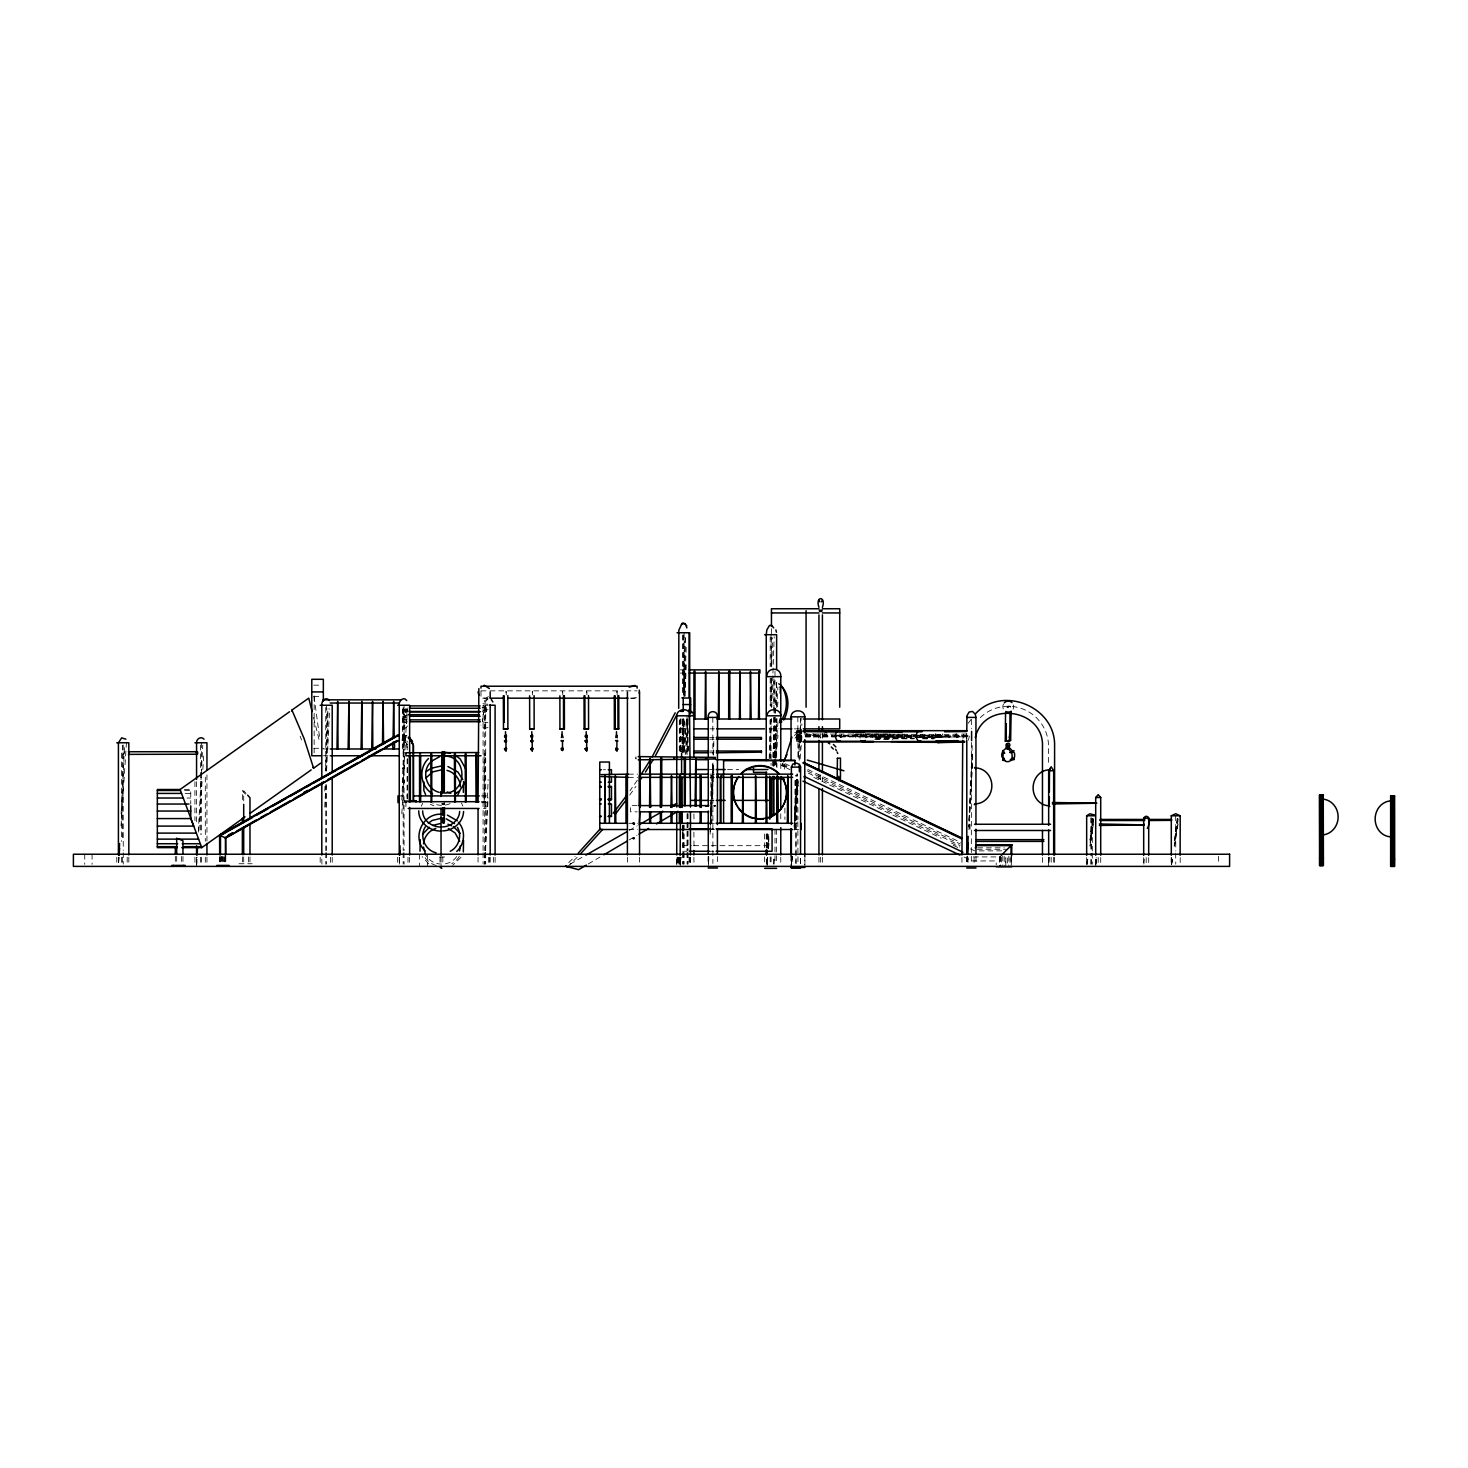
<?xml version="1.0" encoding="UTF-8"?>
<svg xmlns="http://www.w3.org/2000/svg" width="1468" height="1468" viewBox="0 0 1468 1468"><rect width="100%" height="100%" fill="white"/><g stroke="black" fill="none" stroke-linecap="round" stroke-linejoin="round"><path stroke-width="0.75" stroke-dasharray="5 3.75" d="M485.559 753.341L485.578 755.763L485.578 752.754M635.938 758.626L635.938 756.809M635.938 759.011L635.938 757.8M680.29 737.56C680.932 740.734 677.684 736 687.061 737.431M407.572 718.127C401.168 713.98 401.37 725.816 407.572 721.742M408.416 714.677C402.067 718.935 402.104 706.805 408.416 711.062M482.036 711.485C488.404 715.723 488.33 703.594 482.036 707.851M680.29 751.066C679.134 753.579 684.198 748.441 687.061 751.029M403.865 714.677L403.865 711.136M486.587 711.485L486.587 707.925M678.693 857.239L678.693 864.101L678.932 857.257M681.794 752.258L682.657 720.311M683.336 695.19L684.95 635.846M679.317 857.239L679.317 864.101L679.556 857.257M682.418 752.258L683.281 720.311M683.96 695.19L685.574 635.846M766.369 863.79L766.241 856.908M766.791 847.807L767.177 834.118M769.214 758.791L770.26 719.981M770.645 706.291L771.379 678.895M771.764 665.206L772.498 637.809M678.766 864.12L679.005 857.312M682.583 752.845L683.739 718.788M684.528 696.071L686.308 643.846M679.39 864.12L679.629 857.312M683.207 752.845L684.382 718.788M685.152 696.071L686.327 662.013M766.938 847.917L767.489 832.026M770.058 757.084L771.379 718.476M771.764 707.117L772.865 675.335M772.939 673.06L774.186 636.727M321.896 864.101L321.804 857.312M324.777 790.958L324.96 786.389M325.584 770.37L328.025 708.659M399.241 857.312L399.241 864.12L399.59 857.257M401.847 800.097L405.443 708.659M485.339 850.394L488.128 779.526M1048.666 866.395L1048.611 857.275M708.494 863.441L708.897 856.706M713.246 754.992L713.833 741.432M708.273 868.01L708.769 856.706M713.283 754.992L713.778 743.707M967.357 856.615L966.99 863.478L967.412 856.706M968.88 820.539L972.311 743.707M1049.07 857.239L1048.758 864.101L1049.106 857.312M324.758 807.015L325.786 786.444M326.575 770.461L329.639 708.787M399.351 864.12L399.681 857.257M401.847 813.859L404.911 752.185M405.021 749.891L407.058 708.787M485.504 850.412L488.11 797.876M118.89 857.257L118.541 864.101L119 857.385M121.11 813.822L124.633 745.23M196.565 866.395L197.024 857.257M198.308 832.099L201.134 777.233M201.244 774.957L202.767 745.23M710.108 831.549L713.595 763.176M767.525 857.257L767.048 866.395L767.599 857.312M768.003 848.119L768.847 832.117M772.315 765.856L776.939 679.042M1095.697 866.395L1096.174 857.477M710.145 834.099L713.797 768.571M968.917 829.585L972.568 764.039M768.828 836.888L768.241 848.321L768.847 839.054M773.599 757.415L775.985 718.825M776.59 707.466L777.912 687.042M1095.844 864.101L1096.247 857.257M872.341 737.468L871.515 735.193L870.707 737.468M921.262 737.468L920.436 735.193L919.61 737.468M936.712 737.468L935.887 735.193L915.867 735.193M121.037 825.842L126.597 740.239M196.712 864.138L197.134 857.385M198.896 830.356L202.254 778.535M202.841 769.526L203.703 756.002M935.795 733.523L934.933 737.321L966.715 736.679L937.942 737.064M862.964 736.863L941.061 737.193L940.621 734.532L860.376 734.055L859.973 736.734L938.107 737.358M677.482 857.349L676.73 866.395M767.195 864.12L767.636 857.349M773.764 764.7L776.737 719.485L776.627 767.562M773.673 766.168L774.131 759.323M774.278 757.048L776.829 718.311M777.581 706.934L778.04 700.089M790.922 856.028L791.05 867.441M791.38 868.01L792.133 856.651M794.06 827.126L797.252 779.416M1095.844 864.12L1096.302 857.33M680.161 866.395L680.913 857.349M773.819 764.7L776.829 719.485M865.992 738L865.661 733.945M838.632 736.019L914.784 735.798M841.366 737.395L841.366 734.642M922.161 737.395L922.161 734.642M676.895 864.12L677.427 857.275M685.189 754.736L688.033 718.274M768.425 848.155L768.938 841.329M774.976 761.562L778.077 720.549M791.215 865.166L791.913 856.046L791.234 865.184M794.335 824.135L797.656 780.848L797.968 819.529M799.161 760.332L801.913 723.871M794.445 827.383L798.06 779.985M1143.866 864.12L1144.471 857.367M794.537 829.952L798.243 785.178M686.143 753.396L688.217 728.532M682.62 837.017L683.556 825.713M768.553 848.321L768.92 843.788M775.508 764.7L777.967 735.321M794.995 819.97L798.207 781.563M800.097 758.956L802.152 734.092M402.709 737.56L402.709 738.496M809.327 735.266L809.327 734.33M958.274 735.45L957.852 736.734M483.082 850.504L483.082 705.246L484.715 700.566L488.642 698.621M1086.944 864.212L1087.77 857.661L1086.669 866.395M1171.592 864.212L1172.418 857.661L1171.299 866.395M962.971 738.404L963.485 734.551M632.855 838.21L634.873 837.971L633.112 839.035M1086.999 864.138L1088.1 857.404M1171.629 864.138L1172.73 857.404M1178.198 818.832L1174.253 846.008L1177.905 821.089M1089.88 846.174L1093.825 821.474M1174.528 846.174L1178.107 823.713M506.093 692.602L506.056 691.226L506.332 696.034M532.205 692.511L532.352 691.226L532.609 696.034M562.299 692.547L562.666 691.245L562.85 696.034M586.87 692.602L586.686 691.226L587.016 696.034M616.872 692.511L617.019 691.226L617.276 696.034M973.339 856.927L999.726 856.927M862.909 736.624L796.5 736.477M1007.03 707.649C1006.516 706.016 1012.957 704.163 1010.388 710.127M1007.525 707.741C1010.718 707.374 1005.8 705.759 1010.369 706.86M827.071 733.816L825.787 735.156L824.502 733.816M855.991 733.816L854.706 735.156L853.44 733.816M402.636 737.56L404.783 735.817M403.608 736.734L403.81 738.954M806.703 733.89L808.171 736.606M806.941 733.89L807.161 736.074L808.886 736.367M955.466 734.973L956.127 733.89M1003.488 704.016L1002.993 705.356A5.56 5.56 0 0 0 1003.672 709.503M795.014 738.276L797.748 734.477L802.079 732.881M402.507 768.021L404.746 768.021M404.397 768.737L404.232 767.581M634.873 823.64L633.901 824.319M407.498 707.998L405.535 710.329L402.342 710.714M782.976 762.956L781.673 765.672L789.912 769.599M407.498 725.963L405.535 728.091L402.342 728.44M809.4 735.707L808.317 736.551M637.296 780.224L630.011 790.775M629.68 795.106L635.956 786.353M919.372 736.202L971.596 735.817M968.109 723.357L971.798 718.549M456.64 856.56C449.538 867.478 431.519 866.23 425.592 854.743M461.007 857.312L452.658 865.386M404.012 767.342L402.471 768.259L403.737 769.214M403.498 769.214L404.636 768.737M402.617 780.939L404.012 780.499L404.012 782.242M403.241 782.334C407.664 781.582 400.691 779.269 403.241 782.242M632.745 822.924L633.882 822.447M634.139 824.209L634.763 822.924L633.112 822.575M633.369 837.384L632.983 838.687M774.352 751.469C775.691 758.644 775.526 746.882 774.352 754.258M774.609 754.405L775.948 752.864L774.609 751.304M942.713 733.89C939.814 737.817 946.897 737.817 943.997 733.89M402.067 739.487A7.982 7.982 0 0 1 403.278 739.725L404.984 739.321M568.74 862.67L575.089 856.284M567.547 866.927L577.089 857.33M956.365 733.89L955.411 735.45L956.365 737.009M957.558 737.009L958.219 734.973M855.807 737.743L855.587 734.183L855.367 737.743M794.739 732.734L801.895 729.614M488.404 696.584L485.688 698.309L481.082 697.649M488.037 709.723L482.972 710.329M488.037 727.541L483.981 728.44L480.862 725.045M487.963 698.841L485.302 701.924L484.715 705.246L484.715 850.504M588.283 863.955L599.972 857.092M629.221 839.898L637.02 835.329M570.116 864.12L581.952 857.367M629.277 830.374L637.167 825.878M404.306 739.799L405.865 740.312M957.778 737.009L956.475 737.193M636.488 697.649L631.901 698.309L629.185 696.584M482.972 703.686L488.037 704.291M482.972 722.017L488.037 722.568M889.424 734.073L889.424 737.688L889.424 734.073L796.5 734.055M904.508 734.183L904.508 737.798L904.508 734.183L855.587 734.183M935.887 735.193L935.061 737.468M403.608 736.257L404.984 736.734M404.012 782.334L402.617 781.894M634.139 824.319L632.635 823.64M402.342 721.669L405.535 722.017L407.498 724.146M444.694 857.018L436.987 856.908M935.318 734.642L966.66 734L966.733 739.34L966.623 734M935.024 735.927L966.696 735.284M684.675 671.408L683.666 671.408L684.73 671.408L684.749 696.346M327.786 748.974L326.74 748.974L327.786 748.974L327.804 708.163M402.544 748.974L402.617 708.163M484.183 801.693L484.11 754.075L485.174 754.075L484.513 801.693M485.119 754.075L484.256 754.075M710.787 775.691L711.852 775.691L710.842 775.691L710.934 823.291M680.29 669.867L687.116 669.867M680.29 673.078L687.116 673.078M313.712 685.171L321.419 685.171M480.99 690.859L487.78 690.859M490.037 690.859L623.533 690.859M625.79 690.859L637.112 690.859M313.712 696.493L321.419 696.493M487.78 698.181L480.99 698.181L480.99 689.391M630.322 698.181L637.112 698.181M483.082 705.246L493.468 705.246M402.746 709.521L407.297 709.521M402.746 711.852L407.297 711.852M402.746 716.256L407.297 716.256M402.746 719.87L407.297 719.87M680.29 728.862L687.134 728.862M709.906 728.862L714.457 728.862M769.122 728.862L778.224 728.862M794.17 728.862L800.996 728.862M800.922 730.679L796.5 730.679L796.5 742.019L801.033 741.835M796.5 731.339L801.088 731.339M796.5 731.504L801.033 731.523M796.5 732.073L801.033 732.018M796.5 735.229L832.466 735.156M834.595 735.229L865.973 735.229M871.515 735.193L913.775 735.193M796.5 735.358L832.833 735.358M835.09 735.358L940.933 735.817M796.5 735.798L834.099 735.798M796.5 736.019L834.099 736.22M834.723 736.019L917.885 736.019M919.207 736.019L971.596 736.165M796.5 736.771L866.083 736.606M796.5 736.881L914.546 736.881M919.096 736.881L966.696 736.881M709.576 737.431L714.072 737.431M919.519 737.266L943.355 737.266M876.084 737.688L889.424 737.688M796.5 738L800.977 738M875.607 737.798L904.508 737.798M796.5 738.11L801.033 738.11M875.974 738.808L913.775 738.808M922.546 738.808L933.666 738.808M680.29 739.175L687.061 739.175M709.576 739.175L714.072 739.175M796.5 739.285L800.959 739.285M796.5 739.395L801.051 739.395M796.5 740.404L801.069 740.404M796.5 741.358L801.033 741.267M313.712 748.276L323.345 748.276M323.345 748.974L327.914 748.974M709.576 751.029L714.072 751.029M709.576 752.772L714.072 752.772M323.345 755.763L327.914 755.763M709.503 769.544L713.999 769.544M727.486 769.544L738.716 769.544M603.421 769.709L605.477 769.709M628.396 774.15L637.589 774.15M709.998 774.15L714.531 774.15M628.396 777.361L637.589 777.361M709.998 777.361L714.531 777.361M184.362 789.509L190.748 789.509L190.748 804.042M184.583 790.5L190.748 790.5M185.225 793.417L190.748 793.417M397.975 795.913L407.003 795.913M481.522 795.913L488.294 795.913M187.005 798.023L190.748 798.023M709.503 800.39L713.999 800.39M404.049 800.702L408.324 800.702M404.049 801.693L408.324 801.693M481.321 801.693L485.89 801.693L485.89 808.464L481.321 808.464M402.489 802.684L407.003 802.684M481.522 802.684L488.294 802.684M637.185 805.602L630.488 805.602L630.488 811.841L637.185 811.841M628.854 823.291L637.791 823.291M709.393 823.291L714.494 823.291M632.745 823.86L633.882 824.337M709.393 828.87L713.87 828.87M628.854 829.512L637.791 829.512M709.925 829.512L714.476 829.512M794.243 829.512L798.794 829.512M634.598 838.889L633.901 837.292M682.528 845.678L691.483 845.678M693.722 845.678L772.076 845.678M977.633 847.825L1004.369 847.825M977.229 849.275L1007.36 849.275M979.156 850.889L1005.8 850.834M682.528 851.256L687.006 851.256M709.393 851.256L713.87 851.256M238.972 863.734L252.129 863.734M875.075 738.055L914.601 738.532M922.785 738.441L935.061 738.698M874.781 739.358L892.948 739.505M633.882 839.164L632.635 838.467M404.783 739.487L403.755 738.954M402.819 734.789L407.021 735.982L404.929 735.376A14.111 14.111 0 0 0 402.801 734.862A13.983 13.983 0 0 1 404.929 735.376M403.021 740.404L401.938 740.202A6.936 6.936 0 0 1 402.984 740.478L406.397 742.753M406.232 737.266L404.471 736.587A12.313 12.313 0 0 0 402.599 736.22M405.865 737.835L404.232 737.211A11.45 11.45 0 0 0 402.489 736.863M405.517 738.386L403.975 737.89A10.515 10.515 0 0 0 402.379 737.56M402.25 738.257A9.597 9.597 0 0 1 403.718 738.569L405.095 739.083L405.131 737.101M404.728 739.652L403.48 739.193A8.716 8.716 0 0 0 402.159 738.918M430.399 804.372L433.941 805.785M964.072 857.055L972.33 860.945L996.203 860.945L996.203 864.799M807.767 769.434L877.992 802.941M880.066 803.932L911.041 818.722M913.114 819.713L960.622 842.375M807.143 770.847L960.237 843.99M970.568 848.926L974.715 850.889M808.317 773.141L960.017 845.55M785.141 763.69L789.252 765.654M813.878 777.416L941.19 838.173M951.447 843.072L959.668 846.999M782.554 763.837L788.72 766.773M953.191 845.293L959.375 848.229M782.132 764.7L788.316 767.654M781.875 765.25L788.059 768.186M812.85 733.743L820.979 737.688M810.281 734.312L816.3 737.23M805.767 733.945L813.712 737.798M405.462 740.753L402.636 738.496M428.693 863.79L422.16 856.651M246.037 793.289L243.706 790.646L243.706 802.079M245.505 794.225L242.367 790.646L242.367 802.079M406.856 741.138L407.645 742.092M406.306 742.79L407.26 750.02M461.411 802.959L462.842 806.134M300.169 736.22L301.546 740M407.462 744.478L403.113 740.129A7.413 7.413 0 0 0 401.993 739.909M406.856 743.615L407.131 744.533M313.565 717.503L319.455 741.212M314.079 696.75L319.584 737.175M859.973 736.734L860.083 738.11M403.021 718.127L403.021 721.742M784.885 808.116L784.921 819.456M775.636 757.323L775.618 752.79L774.352 752.79L774.333 757.323M682.106 718.898L682.216 752.9M680.803 718.898L680.913 752.9M1218.403 856.248L1218.403 864.358M1180.199 857.587L1180.199 864.193M1175.685 815.768L1175.758 850.981M1175.685 853.183L1175.758 864.193M1171.299 857.587L1171.299 864.193M1171.225 857.587L1171.225 864.193M1148.692 857.624L1148.728 864.212M1146.159 857.624L1146.214 864.212M1143.645 857.624L1143.682 864.212M1100.743 857.514L1100.706 864.175M1098.174 857.514L1098.229 864.175M1095.697 864.175L1095.697 857.514L1095.477 864.193M1092.32 819.988L1092.32 850.926M1092.32 853.128L1092.32 864.193M1091.109 817.97L1091.109 850.981L1091.036 815.768M1086.577 857.587L1086.669 864.193M1054.593 857.312L1054.593 864.12M1053.657 857.275L1053.712 864.12M1051.143 857.275L1051.18 864.12M1048.537 762.369L1048.537 746.551A40.26 40.26 0 0 0 979.798 718.072M1048.537 857.349L1048.537 866.395M1042.464 857.385L1042.464 864.138M1011.03 856.174L1011.03 866.726M1010.076 857.771L1010.076 864.487M1008.828 856.229L1008.828 866.726M1007.36 858.009L1007.36 864.542M1005.8 866.726L1005.8 857.642L1005.764 864.469M1004.24 856.486L1004.24 866.726M1002.791 856.009L1002.791 866.726M1001.543 857.037L1001.543 866.726M1000.589 856.064L1000.589 866.726M999.983 856.67L999.983 866.726M999.781 856.872L999.781 866.726M999.506 857.147L999.506 866.726M976.018 856.596L975.945 863.441M974.073 857.385L974.073 866.395M971.321 719.705L971.412 728.825M971.412 742.514L971.321 863.441M970.036 824.264L970.036 830.484M968.018 857.349L968.018 864.138M966.788 733.394L966.696 740.239M966.788 856.596L966.696 863.441M961.944 857.312L961.944 864.12M822.41 733.56L822.41 738.129M822.41 777.067L822.41 781.655M822.41 857.239L822.41 864.101M820.667 733.56L820.667 738.129M820.667 774.774L820.667 781.655M820.667 857.239L820.667 864.101M818.942 733.56L818.942 738.129M818.942 774.774L818.942 779.361M818.942 857.239L818.942 866.395M797.84 716.843L797.968 757.91M797.84 821.805L797.968 865.147M796.849 780.224L796.849 823.291M796.005 780.866L796.005 819.841M795.748 780.224L795.748 821.034M794.959 780.572L794.959 821.052M794.995 823.291L794.995 829.512M791.38 856.541L791.307 863.423M784.352 764.149L784.352 770.333M780.774 763.525L780.774 770.572M780.774 813.822L780.774 820.759M780.774 857.257L780.774 864.12M776.921 763.635L776.921 767.581M776.627 682.822L776.627 705.723M776.627 829.42L776.627 863.771M774.994 671.371L774.994 705.723M774.994 708.016L774.994 765.287M774.994 829.42L774.994 863.771M773.966 678.95L773.966 713.228L773.838 676.656M771.452 628.653L771.452 635.387M771.452 637.626L771.452 666.821M771.452 678.033L771.452 707.227M771.067 634.708L771.067 666.784M771.067 678.234L771.067 705.723M771.067 719.467L771.067 765.287M771.067 856.908L771.067 863.771M770.186 637.002L770.186 666.784M770.186 678.234L770.186 705.723M770.186 719.467L770.186 758.405M770.186 856.908L770.186 863.771M766.241 834.007L766.241 847.752M764.608 834.007L764.608 847.752M764.608 856.908L764.608 863.771M717.503 856.596L717.412 863.441M712.806 717.412L712.879 753.928M712.879 763.048L712.879 863.441M711.87 775.691L711.87 823.291M711.007 805.602L711.007 811.841M708.273 856.596L708.273 863.441M708.182 856.596L708.182 863.441M693.887 813.914L694.015 820.759M693.887 832.173L694.015 848.137M693.887 857.275L694.015 864.12M690.584 857.275L690.584 864.12M690.455 857.275L690.455 864.12M689.703 857.239L689.703 864.101M689.079 857.239L689.079 864.101M688.07 719.797L688.07 754.148M688.07 813.712L688.07 850.357M688.07 852.651L688.07 864.101M687.446 719.797L687.446 754.148M687.446 813.712L687.446 850.357M687.446 852.651L687.446 864.101M686.969 715.815L687.097 754.589M687.097 813.914L686.969 850.431M686.969 852.706L687.097 864.12M684.143 632.745L684.143 694.603M684.143 719.797L684.143 751.873M684.143 825.163L684.143 850.357M684.143 852.651L684.143 864.101M683.519 635.038L683.648 696.346M683.519 719.797L683.648 752.313M683.519 825.163L683.648 850.431M683.519 852.651L683.538 864.12M683.262 635.038L683.262 694.603M683.207 718.219L683.207 752.46M683.262 825.163L683.262 850.357M683.262 852.651L683.262 864.101M682.62 635.038L682.62 694.603M682.62 719.797L682.62 751.873M682.62 825.163L682.62 850.357M682.62 852.651L682.62 864.101M680.29 719.008L680.161 752.313L680.051 720.366M680.143 864.212L680.161 857.275L680.051 864.12M679.317 719.797L679.317 751.873M677.684 857.239L677.684 864.101M677.06 857.239L677.06 864.101M639.534 857.22L639.534 866.395M627.405 857.22L627.405 864.101M495.101 857.312L495.101 864.12M493.468 857.312L493.468 864.12M490.184 857.22L490.184 866.395M489.541 857.312L489.541 864.12M488.642 857.312L488.642 864.12M485.688 705.246L485.688 850.486M485.688 852.761L485.688 864.12M485.064 707.007L485.064 729.266M484.715 852.78L484.715 864.12M483.082 852.78L483.082 864.12M478.054 857.22L478.054 864.101M444.327 803.106L444.327 804.354M444.107 803.29L444.107 804.519M443.813 803.418L443.813 804.666M443.464 803.51L443.464 804.739M443.097 803.528L443.097 804.776M442.841 857.11L442.841 863.991M442.73 803.51L442.73 804.739M442.4 803.418L442.4 804.666M441.868 803.106L442.088 804.519M441.042 857.147L441.042 864.046M439.996 857.11L439.996 863.991M427.573 854.229L427.573 866.395M419.426 854.229L419.426 866.395M409.627 857.312L409.627 864.12M407.994 857.312L407.994 864.12M407.26 758.828L407.26 800.702M407.242 745.616L407.168 750.02M407.242 758.828L407.168 800.702M405.92 801.693L405.92 808.464M404.379 800.702L404.379 801.693M404.049 705.246L404.049 750.643M404.049 752.9L404.049 850.504M404.049 852.78L404.049 864.12M403.443 709.044L403.443 729.266M403.315 748.974L403.315 755.763M403.168 707.521L403.168 850.504M403.168 852.78L403.168 864.12M397.608 857.312L397.608 864.12M332.208 857.312L332.208 864.12M330.575 857.312L330.575 864.12M326.63 705.246L326.63 771.067M326.63 784.683L326.63 850.504M326.63 852.78L326.63 864.12M325.749 707.521L325.749 771.067M325.749 784.683L325.749 850.504M325.749 852.78L325.749 864.12M320.171 857.312L320.171 864.12M314.152 695.85L314.152 752.937M249.964 856.927L249.964 863.734M248.624 856.927L248.624 863.734M243.706 856.89L243.706 863.734M242.367 856.89L242.367 863.734M225.742 856.284L225.833 863.129M225.43 856.248L225.43 863.111M224.916 856.872L224.916 863.276M224.274 856.78L224.274 863.257M223.521 856.67L223.521 863.221M222.622 856.541L222.714 863.184M221.907 856.431L221.907 863.166M221.154 856.321L221.154 863.129M220.494 856.89L220.494 863.276M219.998 856.817L219.998 863.257M219.503 856.743L219.503 865.404M206.951 774.829L206.951 841.219M206.951 857.239L206.951 864.101M205.318 777.122L205.318 841.219M205.318 857.239L205.318 864.101M201.373 742.771L201.373 770.241M201.373 772.535L201.373 834.338M201.373 857.239L201.373 864.101M200.492 745.065L200.492 770.241M200.492 772.535L200.492 834.338M200.492 857.239L200.492 864.101M196.565 781.692L196.565 825.181M196.565 857.239L196.565 864.101M194.932 781.692L194.932 820.612M194.932 857.239L194.932 864.101M182.95 856.45L182.95 865.404M181.61 856.45L181.61 863.166M176.692 856.321L176.692 863.129M175.334 856.321L175.334 863.129M128.817 857.239L128.817 864.101M127.184 857.239L127.184 864.101M123.239 745.065L123.239 850.376M123.239 852.651L123.239 864.101M122.358 745.065L122.358 841.219M122.358 857.239L122.358 864.101M121.55 753.066L121.55 841.458M121.55 857.33L121.55 864.12M118.413 857.239L118.413 864.101M116.779 857.239L116.779 864.101M92.08 854.229L92.08 864.358M84.74 854.229L84.74 864.358M968.513 740.239A40.26 40.26 0 0 1 969.375 736.129M402.672 735.651A13.065 13.065 0 0 1 404.673 736.055M402.746 735.229A13.634 13.634 0 0 1 404.819 735.651M794.463 735.67A9.56 9.56 0 0 1 801.987 731.247M450.162 803.675A20.497 18.809 0 0 1 432.84 803.4M459.337 856.321A20.497 20.497 0 0 1 451.704 863.698M436.124 865.478A20.497 20.497 0 0 1 424.784 857.239M421.444 806.189A20.497 17.946 0 0 1 422.729 803.253M1013.452 704.97A5.542 5.542 0 0 1 1013.067 709.154M406.93 709.191L406.948 711.485L406.93 709.191M482.678 719.467C482.678 725.834 482.678 715.191 482.678 719.467M483.522 712.402C483.522 718.916 483.522 708.09 483.522 712.402M969.577 826.723L969.577 827.787L969.577 826.723M1093.201 819.841L1093.201 819.713M485.247 852.688L484.807 864.101L485.394 852.688M712.842 764.039L710.163 825.053L712.879 764.039M972.532 754.057L968.862 826.979L972.587 754.057M839.678 735.413C840.522 741.909 842.338 731.027 839.678 735.413M886.14 736.532C886.984 743.028 888.801 732.147 886.14 736.532M686.418 719.485L684.18 753.396L686.51 719.485M688.07 746.606L687.63 753.396L688.143 746.606M796.867 779.288L794.482 815.456L796.922 779.288M800.904 718.274L798.207 758.956L800.977 718.274M680.858 857.275L680.345 864.12L680.858 857.275M683.281 825.383L682.583 834.485L683.299 825.383M792.243 856.725L791.729 863.496L792.316 856.817M122.908 752.699C123.973 757.616 125.826 749.322 122.908 752.699M1092.724 818.337L1089.972 840.173L1092.779 818.337M1177.373 818.337L1174.345 842.357L1177.428 818.337M1093.55 818.832L1089.935 843.751L1093.605 818.832M801.069 732.862L796.5 732.862L800.922 732.936M1091.109 864.193L1091.109 853.183L1091.036 864.193M1011.635 864.56L1011.635 855.881L1011.562 864.56M804.904 865.147L804.904 856.028L804.776 865.147M800.611 863.423L800.611 856.541L800.537 863.423M796.005 863.423L796.005 822.135L795.913 863.423M773.966 766.002L773.966 715.522L773.838 766.002M773.966 864.12L773.966 857.257L773.838 864.12M767.048 848.137L767.048 832.099L766.92 848.137M767.048 864.12L767.048 857.257L766.92 864.12M676.73 864.12L676.73 857.275L676.601 864.12"/><path stroke-width="1.5" d="M323.364 699.887L323.364 701.025L323.345 699.832L400.727 699.832M717.558 775.343L717.577 777.361L717.577 774.957M689.391 673.078L759.929 673.078L759.929 669.867L689.391 669.867M770.884 778.003L771.049 815.896M804.574 778.003L804.574 775.985L804.574 778.389M628.396 777.361L601.183 776.554M715.577 759.011L638.213 759.818M770.884 778.389L784.352 779.196M1052.372 803.969L1096.853 803.235L1052.372 802.482M601.183 774.627L628.487 774.15M680.822 774.37L681.923 774.37M761.378 737.56L761.378 739.156L761.378 737.468L716.329 737.431M1049.326 796.775L1049.271 805.785A18.001 16.276 -88 0 1 1033.105 787.784A18.001 16.276 -88 0 1 1049.492 769.801L1049.345 792.28M1171.666 820.355L1149.242 820.52M1321.439 803.528L1321.273 835.017A18.001 16.754 -87.6 0 0 1338.137 817.034A18.001 16.754 -87.6 0 0 1321.475 799.032L1320.741 798.298M1391.407 823.346L1391.554 800.867A18.001 16.276 -88 0 0 1375.149 818.85A18.001 16.276 -88 0 0 1391.334 836.852M966.586 731.523L944.548 731.78M1099.404 825.456L1143.902 824.906L1099.404 823.97M1143.884 823.988L1143.884 825.42M1006.828 741.138L1005.286 741.156L1005.543 712.861M1010.021 712.696L1009.764 741.01L1006.149 741.138L1006.314 723.706M716.329 752.772L761.378 752.13L761.378 751.066L716.329 751.029M761.378 751.066L761.378 752.754M780.242 693.226L780.334 686.474L782.297 687.097C790.023 695.795 789.032 710.292 783.71 720.054M1006.314 735.945L1006.314 740.331M1009.452 740.312L1009.966 733.743M1009.177 740.331L1010.645 740.294L1011.14 711.962M766.608 854.67L766.736 850.1M766.7 854.725L766.865 850.192M399.681 854.963L400.048 845.825M967.375 854.449L968.183 836.356M399.791 854.982L400.03 850.412M119 854.963L119.587 843.531M197.152 854.963L197.501 848.1M967.54 854.449L968.164 843.146M119.147 855.128L119.587 848.376M1007.562 749.341C1004.259 747.652 1009.654 744.973 1007.764 749.212M799.363 771.746L799.198 764.186L795.95 762.956L792.72 764.186L791.38 767.103L791.38 824.429M689.153 717.228L689.538 712.714C686.363 707.448 676.803 709.393 676.73 715.815L676.73 807.07M1048.666 825.383L1048.666 770.718L1051.161 766.773L1053.657 770.718L1053.657 855M1147.297 828.374C1150.49 824.832 1148.655 811.254 1143.682 818.171L1143.682 855.44M966.788 731.101L966.935 715.815L969.082 712.053L972.55 711.429L975.321 714.329L975.945 717.412L975.945 824.649M1095.697 855.275L1095.697 797.509L1098.192 794.665L1100.706 797.509L1100.706 855.275M478.054 802.225L478.862 688.547M639.314 693.593L639.314 690.144M818.942 607.33C814.923 595.751 826.429 595.751 822.41 607.33M822.41 600.192L821.529 601.825M962.714 740.349L961.944 855.055M420.215 839.604L420.013 851.201M423.518 843.861C424.05 836.888 429.133 830.503 435.794 828.411M465.943 778.811L466.09 771.104M459.557 850.871L460.273 846.1M463.337 851.954L463.539 840.338M444.712 753.836C446.088 751.102 440.161 751.451 442.088 753.855M459.649 811.419C459.612 819.658 451.08 826.814 442.455 826.906M463.576 811.474C463.282 822.264 453.117 830.741 442.675 830.888M1006.461 747.983C1004.442 739.303 1011.36 746.386 1007.048 748.735M975.339 848.1L976.092 844.816L1011.837 844.816L1011.635 855.881M804.592 730.257L804.115 731.798M420.325 780.646L420.123 791.711M423.977 782.04L423.812 790.426L425.573 794.555M459.594 791.197L457.741 795.069M463.319 792.39L463.576 781.526M791.949 737.138L784.756 759.653M1003.763 751.818L1003.103 754.479A9.028 6.386 -90 0 0 1003.103 757.47L1005.011 760.974M975.284 737.707C983.652 699.924 1044.519 708.31 1042.464 746.937L1042.464 823.566M464.879 782.517L459.686 790.646L454.988 794.115M1013.727 759.341L1014.406 757.36A10.221 10.221 0 0 0 1014.406 753.011L1008.149 746.405M561.382 748.331L562.226 750.221L563.07 748.331M425.298 826.851C419.224 836.191 424.784 850.229 436.106 852.816M675.188 712.806L652.086 756.974M676.638 715.228L655.37 755.873M783.6 761.635L786.976 754.552M680.693 711.356L682.528 711.356M1048.886 770.205L1050.226 768.975L1049.014 770.003M1390.948 801.271L1392.123 800.042M442.73 818.098C439.813 821.768 445.153 824.906 444.107 821.107M1002.607 759.818L1003.69 757.782M196.198 752.387L197.703 752.111L197.501 754.203L128.413 754.369M1321.861 834.613L1320.668 835.842M563.07 737.542L562.226 734.881L561.382 737.542M649.865 760.571L640.837 774.902M645.425 772.113L653.223 759.488M780.315 720.971L780.407 719.815M639.497 781.013L641.865 777.453M975.431 803.675L974.293 804.721M1012.773 752.405L1014.021 750.607M626.249 796.023L613.184 813.272M780.26 722.898L780.169 721.614M860.89 740.496L863.056 742.019L865.202 740.404M615.312 814.171L625.9 800.372M422.545 834.228L429.335 827.328M428.528 758.516C418.123 768.149 420.252 786.701 432.565 793.729M430.252 762.571C421.206 771.929 426.509 789.142 439.005 792.298M563.07 749.891L563.07 748.35M615.808 748.331C615.532 753.139 619.459 745.726 617.239 750.075M456.75 851.44C464.824 844.137 465.98 830.374 458.456 822.3M561.382 748.35L561.382 749.891M615.808 748.35L615.808 749.891M425.904 777.967L432.803 771.838L442.143 769.727M600.614 828.447L578.264 853.091M602.706 829.402L580.264 854.137M561.382 740.459C559.436 741.23 565.015 741.248 563.07 740.459M615.808 740.459C614.083 740.698 619.771 742.129 617.239 740.294M617.239 737.798L616.633 734.881L615.808 737.542M1001.286 855.367L1011.837 844.816M681.501 624.432L682.565 623.478M1006.828 747.561L1002.846 751.01L1001.892 753.69A9.028 9.028 0 0 0 1001.892 756.681L1004.607 760.185M629.185 687.171L635.038 685.446M1004.295 702.842L1005.396 701.924A5.377 5.377 0 0 1 1011.966 702.566M975.486 713.76C1002.24 684.767 1055.914 706.677 1054.593 746.148L1054.593 855.055M819.181 610.193L822.172 610.193M839.99 740.643L838.522 741.358C834.466 740 834.466 732.037 838.522 730.679L839.99 731.394M920.803 740.643L919.317 741.358C915.261 740 915.261 732.037 919.317 730.679L920.803 731.394M862.266 741.835L939.575 741.835M431.243 761.323L439.629 756.699M177.334 847.642L157.351 847.642L157.351 789.509L180.087 789.509L289.545 711.76M291.985 711.283L291.93 710.072L308.757 698.126L312.097 711.576M181.775 847.642L201.758 847.642L245.046 816.887M250.092 813.309L311.216 769.874M312.923 767.434L313.601 768.186L320.721 763.14M428.326 823.218L432.216 820.447L441.538 818.208M450.217 851.275C458.933 847.091 462.126 835.329 457.466 827.383M682.18 711.429L683.593 710.457M426.289 771.544L431.06 768.314L442.198 765.764M778.756 683.849L780.04 684.565M682.657 777.398L681.592 777.398M586.338 865.092L578.539 869.68L566.171 866.359M603.88 854.798L627.258 841.054M638.965 834.173L648.709 828.447M656.508 823.878L677.941 811.272M585.897 855.128L627.295 831.512M639.13 824.759L662.802 811.254M670.692 806.758L676.601 803.381M219.686 854.615L219.576 835.145L398.415 735.009M219.686 835.2L394.543 736.514M221.98 834.228L398.507 735.376M222.475 834.466L252.221 817.676M256.184 815.437L268.075 808.721M272.039 806.482L285.911 798.665M289.893 796.427L301.784 789.711M305.748 787.472L309.711 785.233M313.675 782.995L335.475 770.682M339.438 768.443L343.42 766.204M347.384 763.966L369.184 751.671M373.147 749.432L377.111 747.194M381.074 744.955L392.965 738.239M228.237 835.127L232.219 832.888M303.637 792.573L307.601 790.334M224.916 837.678L232.843 833.2M236.807 830.961L256.606 819.786M260.57 817.548L266.515 814.208M270.461 811.969L290.26 800.794M294.224 798.555L323.933 781.783M327.896 779.563L357.586 762.791M361.55 760.552L381.35 749.377M385.313 747.139L397.204 740.441M397.443 740.808L225.43 837.916L225.43 856.248M397.663 741.12L225.742 838.063L225.833 854.027M825.126 731.78L826.447 731.78M854.046 731.78L855.385 731.78M397.608 741.046L398.745 740.624M821.896 611.404L819.456 611.404M1012.865 759.8C1006.828 760.277 1013.672 757.763 1010.993 760.461M432.711 825.438L440.216 823.566M1008.534 747.928C1013.36 741.634 1003.103 741.634 1007.947 747.928M779.838 720.568L781.526 719.944C788.224 710.2 787.912 694.768 781.049 685.189M779.838 722.458L781.838 721.852M1010.645 740.294L1009.085 740.202M396.36 735.67L398.452 735.101M396.672 736.33L398.617 735.798M1005.286 741.156L1008.112 741.01M1006.149 741.138L1007.176 741.065M441.795 868.322L439.996 866.964M503.396 729.027L504.937 728.954L503.487 729.046L503.341 695.814M504.313 728.99L504.662 728.972M507.873 728.844L505.047 728.935L507.873 728.844L507.818 695.612M529.618 695.814L529.691 729.027L534.15 728.844L534.095 695.612M559.877 695.814L559.932 729.027L562.739 728.899M563.547 728.88L563.492 695.649M564.354 695.612L564.409 728.844L559.932 729.027M584.044 695.814L584.099 729.027L588.576 728.844L588.521 695.612M614.358 729.027L615.899 728.954L614.358 729.027L614.303 695.814M615.22 728.99L615.165 695.777M617.955 728.88L617.9 695.649M618.817 728.844L615.991 728.935L618.817 728.844L618.762 695.612M443.776 793.014C467.521 794.353 468.182 755.635 444.419 756.148M441.611 814.263C422.729 812.74 411.168 838.081 425.133 850.908M837.255 758.314L840.467 758.094L840.467 778.499L837.182 778.499L837.421 758.295M588.503 728.844L585.732 728.935M531.563 728.935C528.462 729.101 535.838 728.77 532.26 728.917M531.581 728.972L529.691 729.027M532.59 728.899L534.15 728.844M562.85 728.899L564.409 728.844M585.659 728.972L584.099 729.027M957.943 740.624L935.868 741.065L938.052 742.588L964.586 742.056M964.623 741.34L891.058 741.56M937.263 742.423L964.531 741.872M1008.222 741.028L1009.764 741.01M695.006 719.008L695.025 671.408L693.942 671.408L693.887 756.882M705.062 719.008L705.594 671.408L706.126 719.008M718.971 719.008L718.733 671.408L718.439 719.008M728.697 719.008L728.678 671.408L729.761 671.408M739.45 719.008L739.835 671.408L740.367 719.008M750.13 719.008L750.46 671.408L751.139 719.008M758.479 719.008L758.883 671.408L759.415 719.008M336.998 748.974L338.062 748.974L337.677 701.374L336.979 748.974L338.007 748.974M348.136 748.974L349.182 748.974L348.925 701.374L348.118 748.974L349.127 748.974M361.11 748.974L362.174 748.974L361.789 701.374L361.091 748.974L362.119 748.974M371.753 748.974L372.817 748.974L372.56 701.374L371.734 748.974L372.762 748.974M393.112 742.166C391.552 751.433 395.773 751.451 394.213 742.166M394.195 748.974L393.185 748.974M409.315 754.075L410.361 754.075M419.573 754.075L420.637 754.075M443.685 754.075L444.749 754.075M660.71 758.149L661.774 758.149L661.628 805.749M673.702 758.149L674.766 758.149M684.345 758.149L685.409 758.149L685.262 805.749M705.723 758.149L706.787 758.149M714.127 758.149L715.044 758.149M649.59 775.691L650.636 775.691M689.409 775.691L690.474 775.691M700.163 775.691L701.227 775.691L701.245 807.418M409.297 756.35L409.297 801.693L410.361 801.693L410.379 756.35M419.554 756.35L419.554 801.693L420.637 801.693L420.655 756.35M430.711 801.693L431.757 801.693L431.757 754.075L430.766 754.075L431.097 801.693M454.328 801.693L455.392 801.693L455.392 754.075L454.383 754.075L454.713 801.693M465.081 801.693L466.145 801.693L466.145 754.075L465.136 754.075L465.484 801.693M475.705 801.693L476.77 801.693L476.715 754.075L475.76 754.075L476.091 801.693M639.314 805.749L640.378 805.749L639.993 758.13L639.296 805.749L640.323 805.749M695.098 805.749L696.162 805.749L695.777 758.13L695.08 805.749L696.107 805.749M714.127 805.749L715.191 805.749L714.274 805.749M604.559 823.291L604.944 775.691L605.477 823.291M614.817 823.291L615.349 775.691L615.826 823.291M626.01 823.291L625.937 775.691L627.019 775.691L627.038 823.291L599.77 823.291M709.393 823.291L639.332 823.291L640.03 811.951M649.645 823.291L649.553 811.951M650.636 823.291L650.654 811.951M660.343 823.291L660.325 811.951M671.023 823.291L670.949 811.951M672.032 823.291L672.05 811.951M679.372 823.291L679.354 811.951M680.381 823.291L680.143 855.477M701.172 823.291L701.245 811.951M720.256 823.291L720.274 777.948M721.008 823.291L720.935 775.691L721.999 775.691M731.211 823.291L731.192 775.691L732.275 775.691M742.349 823.291L742.881 775.691L743.359 823.291M755.378 823.291L755.58 775.691L756.387 823.291M765.966 823.291L766.498 775.691L766.975 823.291M776.737 823.291L777.251 775.691L777.728 823.291M787.343 823.291L787.747 775.691L788.261 823.291M795.766 823.291L796.83 823.291M795.821 775.691L796.83 775.691M382.909 748.974L398.745 748.974M694.327 719.008L707.741 719.008M444.088 801.693L444.364 801.693M818.942 608.743L771.452 608.743L771.452 626.396M822.41 608.743L839.714 608.743L839.714 707.227M771.452 612.945L818.942 612.945M822.41 612.945L839.714 612.945M677.06 632.745L689.703 632.745L689.703 710.64M764.608 634.708L776.627 634.708L776.627 669.078M780.903 676.656L766.92 676.656C766.351 666.821 781.508 666.766 780.774 676.656L780.774 761.433M311.785 691.905L323.345 691.905M490.037 698.181L503.616 698.181M508.13 698.181L628.047 698.181M330.172 703.044L398.452 703.044M683.207 704.53L690.676 704.53M320.171 705.246L332.208 705.246L332.208 771.067M397.608 705.246L409.627 705.246L409.627 752.9M489.541 705.246L495.101 705.246L495.101 855.055M409.572 705.888L480.128 705.888M409.572 708.237L480.128 708.237M409.223 711.485L479.761 711.485M409.572 711.852L480.128 711.852M408.416 714.677L478.972 714.677M676.601 715.815L694.015 715.815M409.572 716.256L480.128 716.256M790.922 716.843L804.904 716.843L804.776 732.826M708.182 717.412L717.503 717.412L717.412 824.649M966.696 717.412L976.018 717.412M716.879 719.008L766.479 719.008M779.875 719.008L791.894 719.008M803.271 719.008L839.714 719.008L839.714 728.862L803.271 728.862M409.572 719.87L480.128 719.87M409.847 721.742L480.403 721.742M693.96 728.862L707.631 728.862M716.733 728.862L764.553 728.862M780.499 728.862L791.894 728.862M803.124 730.679L967.063 730.679M803.381 731.339L922.051 731.798M803.216 731.504L864.542 732.018M693.813 737.431L707.319 737.431M693.813 739.175L707.319 739.175M716.329 739.175L761.378 739.175M803.216 741.322L864.579 741.267M803.143 742.019L872.928 741.89M116.779 742.771L128.817 742.771L128.817 854.945M194.932 742.771L206.951 742.771L206.951 770.241M330.208 748.974L375.9 748.974M693.813 751.029L707.319 751.029M128.413 751.726L197.024 751.726M478.751 752.552L405.939 752.754M693.813 752.772L707.319 752.772M321.419 755.763L311.785 755.763L311.785 679.299L323.345 679.299L323.345 701.025M330.208 755.763L362.192 755.763M369.055 755.763L398.745 755.763M481.027 755.763L405.92 755.763L405.939 753.341M638.213 756.607L715.577 757.396M695.447 759.708L708.438 759.708M716.237 759.708L767.819 759.708M753.506 760.039L766.718 760.039M779.948 760.039L784.352 760.039M723.596 760.589L794.959 760.589M791.307 767.103L800.611 767.103L800.537 854.248M696.015 769.544L707.264 769.544M716.237 769.544L725.229 769.544M745.45 769.544L767.929 769.544M599.568 769.709L601.311 769.709M608.247 769.709L611.459 769.709L611.459 773.875M1048.611 770.718L1053.712 770.718M766.718 772.388L753.506 772.388L753.506 768.259M639.718 774.15L707.741 774.15M716.806 774.15L792.665 774.15M639.332 775.691L640.03 807.418M639.718 777.361L707.741 777.361M716.806 777.361L792.665 777.361M599.568 782.205L601.311 782.205M608.247 782.205L611.459 782.205L611.459 778.04M599.568 786.408L601.311 786.408M608.247 786.408L611.459 786.408L611.459 799.766L608.247 799.766M599.568 787.031L601.311 787.288M608.247 787.031L611.459 787.288M157.351 790.5L180.454 790.5M157.351 793.417L181.537 793.417M1323.237 795.05L1323.42 865.551L1319.53 865.551L1319.53 795.05L1323.494 795.05M413.793 795.913L479.265 795.913M1095.66 797.509L1100.743 797.509M157.351 798.023L183.261 798.023M599.568 798.904L601.311 798.904M608.247 798.904L611.459 798.904M599.568 799.528L601.311 799.528M608.247 799.528L611.459 799.528M599.568 799.766L601.311 799.766M691.116 800.39L708.438 800.39M716.237 800.39L725.229 800.39M732.385 800.39L770.094 800.39M409.939 800.702L415.848 800.702L415.848 801.693M408.214 801.693L479.045 801.693M157.351 804.042L189.005 804.042M599.568 803.858L601.311 803.987M608.247 803.858L611.459 803.987L611.459 816.465L608.247 816.465M639.424 805.602L708.769 805.602M408.214 808.464L479.045 808.464M157.351 811.052L190.748 811.052M639.424 811.841L708.769 811.841M1086.577 815.768L1095.403 815.768M1171.225 815.768L1180.199 815.768L1180.125 855.385M599.568 816.355L601.311 816.355M608.247 816.355L611.459 816.355M599.568 816.465L601.311 816.465M1143.645 818.171L1148.728 818.171L1148.692 855.44M157.351 818.575L190.748 818.575L193.721 826.099L157.351 826.099M1099.917 819.438L1144.765 819.438M1149.242 819.438L1171.666 819.438M1099.917 820.52L1144.765 820.52M716.109 823.291L792.757 823.291M974.495 824.264L1050.556 824.264M689.244 828.87L709.393 828.87M716.109 828.87L772.076 828.87L772.076 851.256L716.109 851.256M626.616 829.512L599.77 829.512L599.77 762.039L609.422 762.039L609.422 823.291M640.03 829.512L707.631 829.512M716.714 829.512L792.757 829.512M974.495 830.484L1050.556 830.484M157.351 833.108L196.345 833.108M157.351 839.127L198.584 839.127M976.33 839.659L1043.895 839.659M976.33 841.403L1043.895 841.403M157.351 843.733L177.701 843.733M182.234 843.733L200.309 843.733M976.036 845.017L1011.635 845.017M975.908 845.623L1011.03 845.623L1011.03 854.064M157.351 846.651L177.169 846.651M183.775 846.651L201.391 846.651M689.244 851.256L709.393 851.256M1319.53 858.285L1323.494 858.285M1390.636 859.129L1394.6 859.129M996.203 866.726L1011.837 866.726M790.922 867.441L804.904 867.441M708.182 868.01L717.503 868.01M791.307 868.01L800.611 868.01M966.696 868.01L976.018 868.01M764.608 868.359L776.627 868.359M661.407 775.691L660.398 775.691L660.325 807.418M680.436 775.691L679.427 775.691L679.354 807.418M902.398 731.798L862.211 731.523L863.808 731.504M861.514 741.322L873.662 741.34M897.939 742.074L938.841 742.386M584.961 728.99L584.906 695.777M1009.25 737.67L1009.709 734.459M440.822 827.071C431.409 827.016 422.49 819.97 422.656 810.868M440.767 831.071C429.739 831.145 418.563 822.374 418.729 810.795M484.128 685.207L489.376 688.547M444.492 752.24L450.272 753.102M681.868 697.795L683.464 698.162M683.06 623.148L685.262 624.432M807.235 760.039L843.972 770.828M1049.822 806.593L1048.959 805.767M1005.653 761.286L1006.314 761.488A10.148 7.175 -90 0 0 1008.938 761.488L1011.47 760.13L1011.947 758.149A10.221 7.23 90 0 0 1011.947 753.8L1007.525 747.194M688.804 709.833L692.969 712.714L693.887 715.815M447.245 791.949L450.786 793.307M447.923 766.535L457.906 772.04L462.805 779.673M446.988 770.388C454.511 772.37 460.567 779.38 460.31 786.811M447.373 815.089L457.3 820.814M446.327 818.905L454.566 823.64M177.61 838.522L182.95 840.797L182.95 854.211M447.942 824.209L451.538 825.768M448.346 828.631L455.08 832.925L459.723 841.292M780.26 687.207L780.903 686.272M802.959 781.141L959.944 855.11M219.503 835.109L225.833 838.1M803.418 762.406L961.705 837.953M803.345 762.589L961.65 838.155M803.088 763.14L961.503 838.742M804.336 776.499L962.99 852.229M565.841 866.028L567.052 866.652M567.254 866.762L566.061 866.138M444.107 752.203C446.29 755.616 441.813 749.12 442.253 753.836M455.649 755.414L460.236 759.048L465.87 769.177M453.318 826.539L460.218 833.329M819.805 601.825L818.942 600.192M408.746 737.193L410.398 738.441M408.544 737.413L412.82 743.652M408.232 737.743L410.912 740.404M204.034 739.175C201.355 735.817 196.143 738.881 196.565 742.771L196.565 779.398M125.899 739.175L121.66 737.872L118.413 742.771L118.413 854.945M833.42 744.478L835.861 746.955M831.292 746.955L833.347 749.047M291.93 710.072L303.986 738.276L313.601 768.186M1095.33 815.235L1089.935 813.767L1086.669 815.768L1086.669 855.385M247.652 795.142L249.964 797.785L249.964 818.263M491.285 699.502L492.881 701.924M406.709 700.566C403.737 695.85 398.415 701.154 399.241 705.246L399.241 855.055M329.291 700.566C326.318 695.85 320.997 701.154 321.804 705.246L321.804 777.875M410.324 738.514L413.425 745.377L413.425 800.702L413.315 745.377M975.449 767.892L975.871 768.737L974.605 767.452M1391.003 836.833L1392.068 837.586M1002.571 750.588L1003.763 752.442M773.709 627.919L771.746 625.441L769.489 625.441L766.828 629.919L766.241 634.708L766.241 760.699M686.804 625.955L684.822 623.478L681.941 623.478L678.84 630.267L678.693 708.347M1012.865 757.837L1014.003 759.8M411.609 740.056L412.545 741.762M1148.361 817.181L1148.692 818.171M689.538 712.714L690.455 807.07M799.913 765.03L800.537 767.103M442.786 792.426C438.602 788.811 441.006 797.509 442.786 792.426L442.73 755.781M425.592 854.743L423.463 847.054M478.862 695.208L478.054 691.868M180.087 789.509L201.758 847.642M686.162 625.955L686.859 627.955M411.792 742.019L412.324 743.726M1180.125 815.768L1175.721 813.694L1171.299 815.768L1171.299 855.385M775.893 629.919L776.444 632.231M804.776 716.843C804.721 708.805 791.105 708.805 791.05 716.843L791.05 760.204M717.412 717.412C718.403 709.741 707.282 709.741 708.273 717.412L708.273 756.204M1008.149 745.744L1008.167 748.552M797.216 774.205L797.216 775.765M777.893 776.389L777.967 810.391M773.875 776.389L773.966 814.923M772.884 776.389L772.975 814.923M770.7 778.444L770.755 817.566M769.966 779.636L770.058 815.896M769.709 776.168L769.819 819.254M682.088 777.948L682.18 807.418M682.198 811.951L682.235 823.291L680.969 823.291L680.913 811.969M680.803 777.967L680.895 807.437M504.203 695.777L504.258 722.348M1394.343 795.913L1394.343 866.395M1394.013 795.913L1394.013 866.395M1393.609 795.913L1393.609 866.395M1393.132 795.913L1393.132 866.395M1392.618 795.913L1392.618 866.395M1392.104 795.913L1392.104 866.395M1391.627 795.913L1391.627 866.395M1391.224 795.913L1391.224 866.395M1390.912 795.913L1390.912 866.395M1322.907 795.05L1322.907 865.551M1322.503 795.05L1322.503 865.551M1322.026 795.05L1322.026 865.551M1321.512 795.05L1321.512 865.551M1320.998 795.05L1320.998 865.551M1320.521 795.05L1320.521 865.551M1320.117 795.05L1320.117 865.551M1319.604 795.05L1319.805 865.551M1048.666 829.952L1048.666 855M1042.464 830.337L1042.464 855.128M975.945 829.218L975.945 854.321M971.596 731.394L971.596 740.643M966.788 740.239L966.788 854.321M838.834 776.278L838.834 780.793M822.41 614.872L822.41 719.815M822.41 726.678L822.41 731.266M822.41 742.716L822.41 772.498M822.41 788.518L822.41 854.945M818.942 614.872L818.942 719.815M818.942 726.678L818.942 731.266M818.942 740.423L818.942 770.205M818.942 788.518L818.942 854.945M806.079 610.688L806.079 707.227M804.776 739.67L804.776 856.028M801.069 823.291L801.069 829.512M794.959 765.067L794.959 760.332L723.596 760.332L723.596 823.291M791.38 829.016L791.38 854.248M791.05 828.649L791.05 856.028M780.774 779.526L780.774 809.253M780.774 827.603L780.774 854.982M766.241 772.15L766.241 801.932M766.241 850.027L766.241 854.615M732.293 775.691L732.293 823.291M729.779 671.408L729.779 719.008M717.412 829.218L717.412 854.321M708.273 760.773L708.273 806.391M708.273 810.96L708.273 854.321M700.144 775.691L700.144 807.418M700.144 811.951L700.144 823.291M693.887 850.431L693.887 854.982M690.676 713.65L690.676 698.034L683.207 698.034L683.207 711.374M690.455 811.639L690.455 854.982M689.079 632.745L689.079 696.896M684.327 758.149L684.327 805.749M681.592 753.286L681.592 773.526M680.455 775.691L680.455 807.418M680.455 811.951L680.455 823.291M676.73 811.639L676.73 854.982M672.05 807.418L671.5 775.691L670.949 807.418M661.426 775.691L661.426 807.418M661.426 811.951L661.426 823.291M660.692 758.149L660.692 805.749M650.654 807.418L650.122 758.13L649.553 807.418M639.534 691.868L639.534 854.945M637.112 688.125L637.112 686.217L480.99 686.217L480.99 688.125M627.405 691.868L627.405 854.945M616.909 740.643L616.909 751.377M616.468 731.688L616.468 736.459M586.668 735.596L586.668 751.377M586.209 731.688L586.209 737.303M562.501 740.643L562.501 750.625M562.061 731.688L562.061 736.459M532.242 735.596L532.242 751.377M531.801 731.688L531.801 737.303M505.965 735.596L505.965 751.377M505.524 731.688L505.524 737.303M490.184 691.868L490.184 697.759M490.184 704.732L490.184 854.945M478.054 809.107L478.054 854.945M444.327 752.442L444.327 765.544M444.327 771.819L444.327 792.133M444.474 807.492L444.474 815.896M444.529 818.043L444.327 822.465M444.107 755.488L444.107 767.874M444.107 769.122L444.107 792.243M444.107 807.877L444.107 815.804M444.107 818.171L444.107 822.704M443.813 762.809L443.813 765.892M443.813 769.269L443.813 792.335M443.813 808.006L443.813 815.969M443.813 818.006L443.813 822.887M443.464 755.781L443.464 792.371M443.464 808.079L443.464 814.96M443.464 818.098L443.464 822.997M443.097 755.818L443.097 792.39M443.097 808.116L443.097 814.997M443.097 818.135L443.097 823.034M442.73 808.079L442.73 814.96M442.4 752.02L442.4 753.653M442.4 755.671L442.4 792.335M442.088 752.203L441.868 754.093M441.868 755.249L442.088 792.243M441.721 752.735L441.721 765.305M441.721 768.259L441.721 792.004M441.042 792.812L441.042 796.482M441.042 808.244L441.042 855.624M441.042 866.193L441.042 867.698M416.196 800.702L416.196 801.693M409.627 807.382L409.627 855.055M397.975 795.913L397.975 802.684M394.213 737.633L393.663 701.374L393.112 737.633M383.588 744.441L383.038 701.374L382.487 744.441M332.208 777.875L332.208 855.055M321.804 782.407L321.804 855.055M249.964 825.071L249.964 854.651M243.706 804.354L243.706 822.63M243.706 827.2L243.706 854.615M242.367 818.061L242.367 822.63M242.367 829.475L242.367 854.615M228.916 866.395L228.88 865.404L217.062 865.404L217.062 866.395M220.494 835.586L220.494 854.761M219.998 835.347L219.998 854.67M206.951 843.494L206.951 854.945M196.565 845.788L196.565 854.945M190.748 805.804L190.748 818.575M185.096 866.395L185.096 865.404L171.94 865.404L171.94 866.395M183.757 865.404L183.757 866.395M176.692 838.136L176.692 854.046M175.334 847.219L175.334 854.046M173.297 865.404L173.297 866.395M828.356 743.083A18.754 18.754 0 0 1 829.769 743.854M835.567 749.267A18.754 18.754 0 0 1 836.43 750.625M837.164 752.056A18.754 18.754 0 0 1 837.769 753.524M975.192 767.892A18.001 16.754 -87.6 0 1 991.854 785.875A18.001 16.754 -87.6 0 1 974.991 803.877M783.031 778.866A26.589 26.589 0 0 1 760.002 818.759A26.589 26.589 0 0 1 736.973 778.866M741.193 773.361A26.589 26.589 0 0 1 778.811 773.361M781.104 776.517A26.589 26.589 0 0 1 783.839 804.482M783.031 806.005A26.589 26.589 0 0 1 778.811 811.51M777.545 812.703A26.589 26.589 0 0 1 766.883 818.392M763.47 819.071A26.589 26.589 0 0 1 756.534 819.071M753.121 818.392A26.589 26.589 0 0 1 737.89 807.473M736.973 806.005A26.589 26.589 0 0 1 738.899 776.517M741.193 773.911A26.589 26.589 0 0 1 778.811 773.911M1011.158 711.246A5.377 5.377 0 0 1 1005.745 711.429M1002.883 759.855C1004.681 762.461 1005.03 756.002 1002.883 759.855M504.552 736.037C505.873 741.835 508.148 732.018 504.552 736.037M530.829 736.037C532.15 741.835 534.425 732.018 530.829 736.037M585.237 736.037C586.576 741.835 588.833 732.018 585.237 736.037M1010.112 752.534L1011.929 751.653L1010.112 752.534M504.552 748.827C506.02 753.102 508.038 745.781 504.552 748.827C506.001 753.047 508.056 745.872 504.552 748.845M530.829 748.827C532.315 753.102 534.334 745.781 530.829 748.827C532.278 753.047 534.334 745.872 530.829 748.845M585.237 748.827C586.723 753.102 588.741 745.781 585.237 748.827C586.705 753.047 588.76 745.872 585.237 748.845M767.269 714.2L767.048 715.815L780.903 715.815C780.572 708.659 769.269 707.429 767.269 714.2M504.552 740.918C506.075 744.808 508.02 738.129 504.552 740.9C506.093 744.735 507.983 738.147 504.552 740.918M530.829 740.918C532.352 744.808 534.297 738.129 530.829 740.9C532.37 744.735 534.279 738.147 530.829 740.918M585.237 740.918C586.76 744.808 588.705 738.129 585.237 740.9C586.796 744.735 588.686 738.147 585.237 740.918M1002.919 751.653L1004.589 753.102L1002.919 751.653M1008.901 741.028L1007.874 741.101L1008.846 741.046M649.645 805.749L650.654 805.749L649.645 805.749M673.757 805.749L674.766 805.749L673.757 805.749M705.778 805.749L706.787 805.749L705.869 805.749M1394.6 795.913L1390.636 795.913L1390.636 866.395L1394.6 866.395L1394.527 795.913M1229.597 854.229L73.4 854.229L73.4 866.395L1229.597 866.395L1229.597 854.229"/></g></svg>
